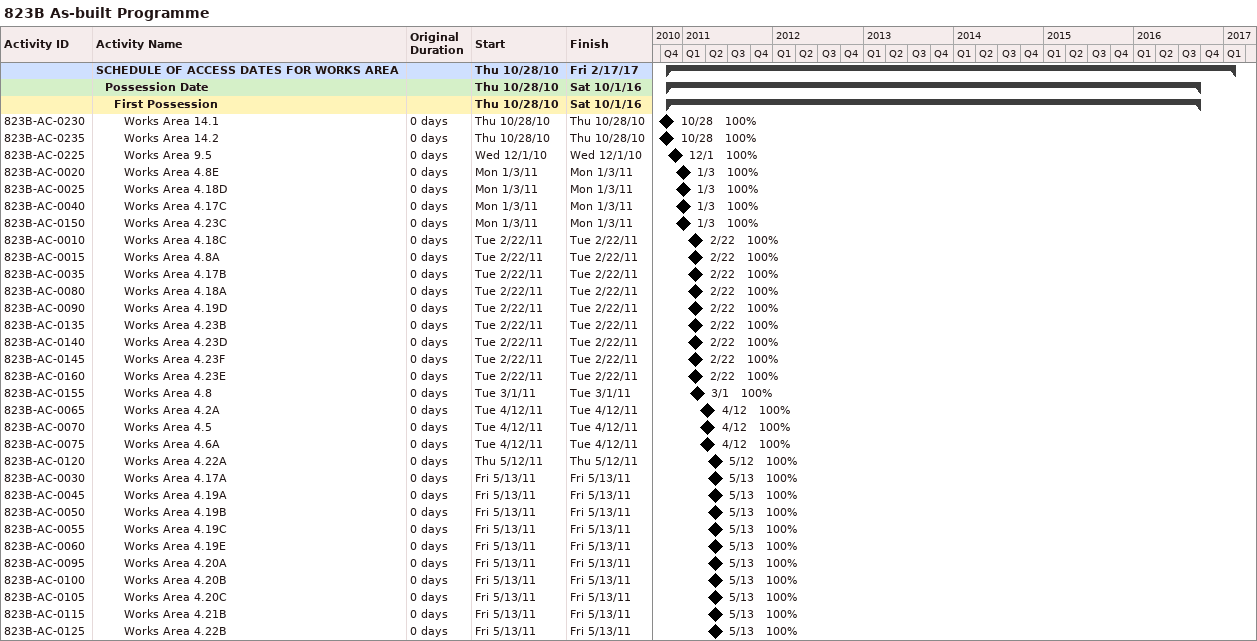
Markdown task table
823B As-built Programme

| ID | Level | Task | Original duration | Start | Finish | % complete |
|---|---|---|---|---|---|---|
|  | 1 | **SCHEDULE OF ACCESS DATES FOR WORKS AREA** |  | 2010-10-28 | 2017-02-17 |  |
|  | 2 | **Possession Date** |  | 2010-10-28 | 2016-10-01 |  |
|  | 3 | **First Possession** |  | 2010-10-28 | 2016-10-01 |  |
| 823B-AC-0230 | 4 | Works Area 14.1 | 0d | 2010-10-28 | 2010-10-28 | 100 |
| 823B-AC-0235 | 4 | Works Area 14.2 | 0d | 2010-10-28 | 2010-10-28 | 100 |
| 823B-AC-0225 | 4 | Works Area 9.5 | 0d | 2010-12-01 | 2010-12-01 | 100 |
| 823B-AC-0020 | 4 | Works Area 4.8E | 0d | 2011-01-03 | 2011-01-03 | 100 |
| 823B-AC-0025 | 4 | Works Area 4.18D | 0d | 2011-01-03 | 2011-01-03 | 100 |
| 823B-AC-0040 | 4 | Works Area 4.17C | 0d | 2011-01-03 | 2011-01-03 | 100 |
| 823B-AC-0150 | 4 | Works Area 4.23C | 0d | 2011-01-03 | 2011-01-03 | 100 |
| 823B-AC-0010 | 4 | Works Area 4.18C | 0d | 2011-02-22 | 2011-02-22 | 100 |
| 823B-AC-0015 | 4 | Works Area 4.8A | 0d | 2011-02-22 | 2011-02-22 | 100 |
| 823B-AC-0035 | 4 | Works Area 4.17B | 0d | 2011-02-22 | 2011-02-22 | 100 |
| 823B-AC-0080 | 4 | Works Area 4.18A | 0d | 2011-02-22 | 2011-02-22 | 100 |
| 823B-AC-0090 | 4 | Works Area 4.19D | 0d | 2011-02-22 | 2011-02-22 | 100 |
| 823B-AC-0135 | 4 | Works Area 4.23B | 0d | 2011-02-22 | 2011-02-22 | 100 |
| 823B-AC-0140 | 4 | Works Area 4.23D | 0d | 2011-02-22 | 2011-02-22 | 100 |
| 823B-AC-0145 | 4 | Works Area 4.23F | 0d | 2011-02-22 | 2011-02-22 | 100 |
| 823B-AC-0160 | 4 | Works Area 4.23E | 0d | 2011-02-22 | 2011-02-22 | 100 |
| 823B-AC-0155 | 4 | Works Area 4.8 | 0d | 2011-03-01 | 2011-03-01 | 100 |
| 823B-AC-0065 | 4 | Works Area 4.2A | 0d | 2011-04-12 | 2011-04-12 | 100 |
| 823B-AC-0070 | 4 | Works Area 4.5 | 0d | 2011-04-12 | 2011-04-12 | 100 |
| 823B-AC-0075 | 4 | Works Area 4.6A | 0d | 2011-04-12 | 2011-04-12 | 100 |
| 823B-AC-0120 | 4 | Works Area 4.22A | 0d | 2011-05-12 | 2011-05-12 | 100 |
| 823B-AC-0030 | 4 | Works Area 4.17A | 0d | 2011-05-13 | 2011-05-13 | 100 |
| 823B-AC-0045 | 4 | Works Area 4.19A | 0d | 2011-05-13 | 2011-05-13 | 100 |
| 823B-AC-0050 | 4 | Works Area 4.19B | 0d | 2011-05-13 | 2011-05-13 | 100 |
| 823B-AC-0055 | 4 | Works Area 4.19C | 0d | 2011-05-13 | 2011-05-13 | 100 |
| 823B-AC-0060 | 4 | Works Area 4.19E | 0d | 2011-05-13 | 2011-05-13 | 100 |
| 823B-AC-0095 | 4 | Works Area 4.20A | 0d | 2011-05-13 | 2011-05-13 | 100 |
| 823B-AC-0100 | 4 | Works Area 4.20B | 0d | 2011-05-13 | 2011-05-13 | 100 |
| 823B-AC-0105 | 4 | Works Area 4.20C | 0d | 2011-05-13 | 2011-05-13 | 100 |
| 823B-AC-0115 | 4 | Works Area 4.21B | 0d | 2011-05-13 | 2011-05-13 | 100 |
| 823B-AC-0125 | 4 | Works Area 4.22B | 0d | 2011-05-13 | 2011-05-13 | 100 |
